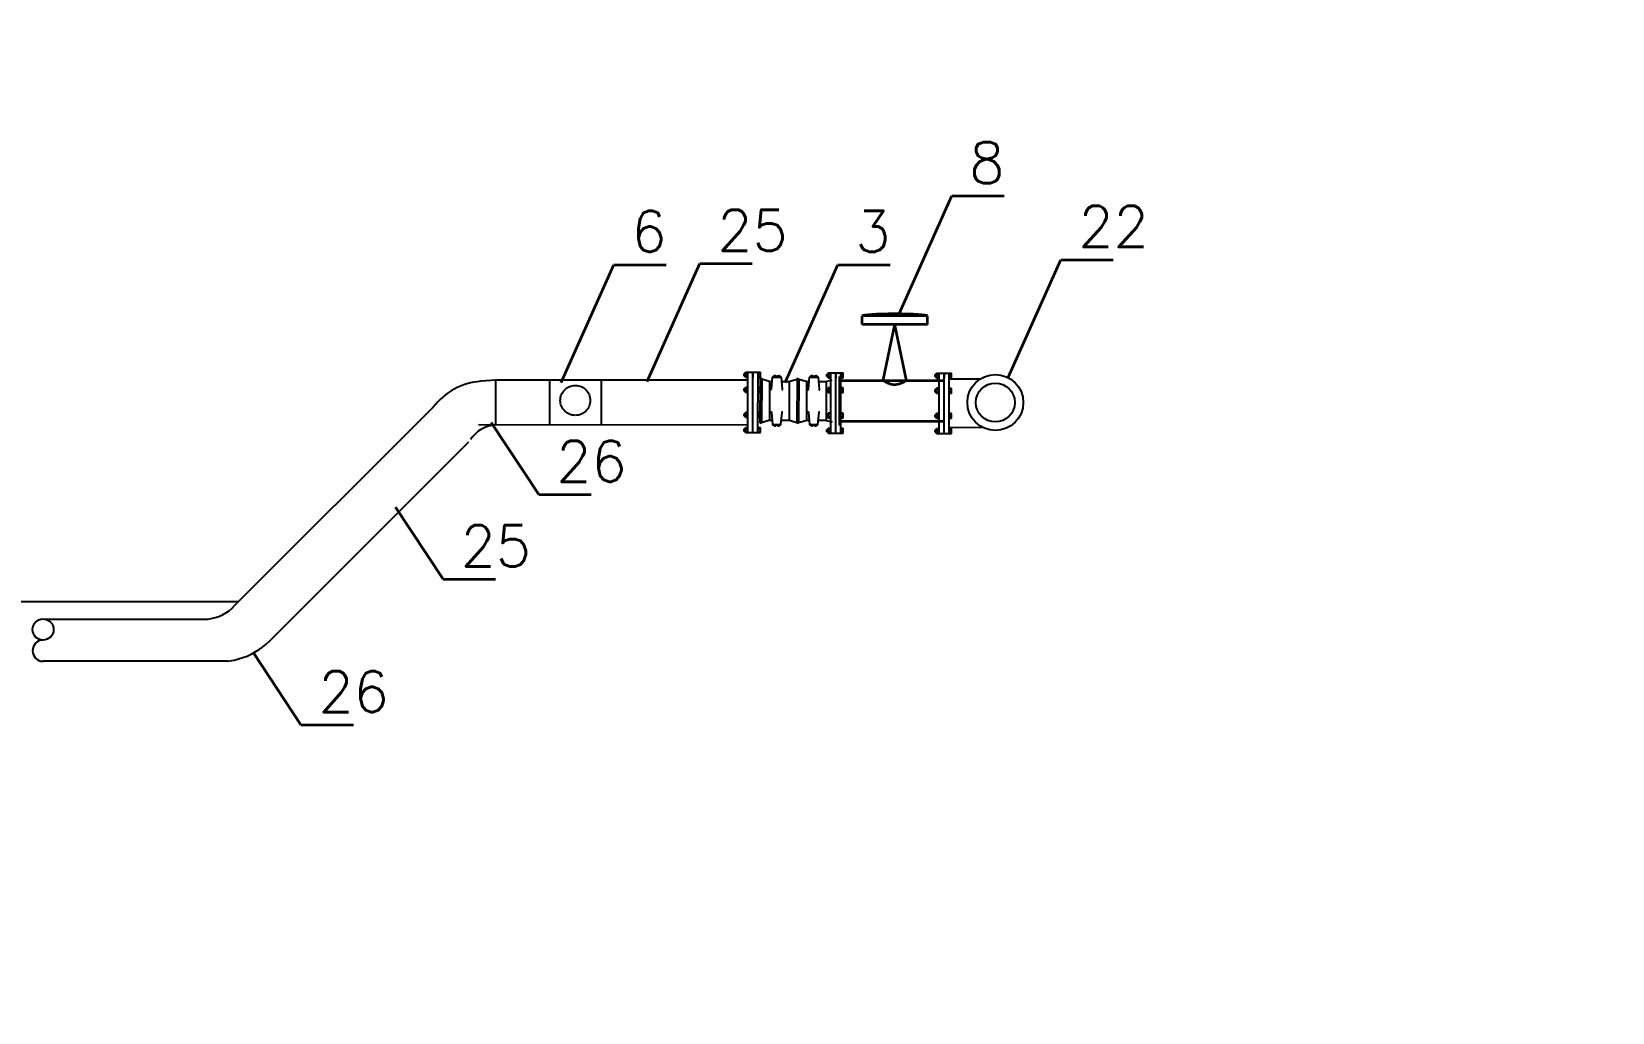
# Model space of a CAD drawing. Header units: inches. Extents: x 191440 to 383551, y 141400 to 284946.
# Drawn here: x 191701.05 to 191714.86, y 141548.02 to 141556.57 of the extents above; entities that cross this region are included whole.
import ezdxf

# ---------------------------------------------------------------- set-up
doc = ezdxf.new("R2010")
doc.units = ezdxf.units.IN
doc.header["$MEASUREMENT"] = 0
for name, pattern in [('AUSGEZOGEN', [0]), ('C_SOLID_M', [0]), ('DGN Style 3', [426.72, 304.8, -121.92]), ('HIDDEN', [9.525, 6.35, -3.175])]:
    doc.linetypes.add(name, pattern=pattern)
for name, color, linetype in [('ARMATURE', 2, 'Continuous'), ('Concrete', 7, 'C_SOLID_M'), ('PIPE', 7, 'AUSGEZOGEN'), ('Sanitary', 6, 'Continuous')]:
    doc.layers.add(name, color=color, linetype=linetype)
doc.layers.add('WB-SJ3-M-SECTA - P-TW', color=7, linetype='Continuous', lineweight=35)
doc.styles.add('ROMANS', font='romans', dxfattribs={"height": 1})
doc.styles.get("Standard").update_dxf_attribs({"font": 'txt.shx', "height": 0.2})
doc.dimstyles.new('osama', dxfattribs={"dimtxt": 50, "dimasz": 45, "dimexe": 0.18, "dimexo": 0.0625, "dimgap": 0.2, "dimtad": 0, "dimdec": 0, "dimzin": 0, "dimdsep": 46, "dimtxsty": 'ROMANS', "dimcen": 0, "dimse1": 1, "dimse2": 1, "dimclrd": 3, "dimclre": 3, "dimclrt": 5, "dimadec": 0, "dimazin": 0, "dimtfac": 0.6, "dimtdec": 0, "dimtmove": 2, "dimatfit": 3, "dimfxl": 1, "dimtolj": 1, "dimtzin": 0, "dimarcsym": 0})

# ---------------------------------------------------------------- blocks, each defined once
blk = doc.blocks.new('FLANGE')
h = blk.add_hatch(color=256)
h.dxf.hatch_style = 1
h.paths.add_polyline_path([(2834.8568, 2262.3253), (2834.8643, 2262.3253), (2834.8643, 2262.3178), (2834.8568, 2262.3178)])
h.paths.add_polyline_path([(2834.8568, 2262.2728), (2834.8568, 2262.2803), (2834.8643, 2262.2803), (2834.8643, 2262.2728)])
h.paths.add_polyline_path([(2834.8568, 2262.3928), (2834.8568, 2262.4003), (2834.8643, 2262.4003), (2834.8643, 2262.3928)])
h.paths.add_polyline_path([(2834.8568, 2262.4378), (2834.8568, 2262.4453), (2834.8643, 2262.4453), (2834.8643, 2262.4378)])
h = blk.add_hatch(color=256)
h.dxf.hatch_style = 1
h.paths.add_polyline_path([(2834.8943, 2262.2691), (2834.8943, 2262.2728), (2834.9018, 2262.2728), (2834.9018, 2262.2691)])
h.paths.add_polyline_path([(2834.8943, 2262.2803), (2834.8943, 2262.2841), (2834.9018, 2262.2841), (2834.9018, 2262.2803)])
h.paths.add_polyline_path([(2834.8943, 2262.3141), (2834.8943, 2262.3178), (2834.9018, 2262.3178), (2834.9018, 2262.3141)])
h.paths.add_polyline_path([(2834.9018, 2262.3291), (2834.9018, 2262.3253), (2834.8943, 2262.3253), (2834.8943, 2262.3291)])
h.paths.add_polyline_path([(2834.9018, 2262.3928), (2834.9018, 2262.3891), (2834.8943, 2262.3891), (2834.8943, 2262.3928)])
h.paths.add_polyline_path([(2834.8943, 2262.4003), (2834.8943, 2262.4041), (2834.9018, 2262.4041), (2834.9018, 2262.4003)])
h.paths.add_polyline_path([(2834.9018, 2262.4378), (2834.9018, 2262.4341), (2834.8943, 2262.4341), (2834.8943, 2262.4378)])
h.paths.add_polyline_path([(2834.9018, 2262.4491), (2834.9018, 2262.4453), (2834.8943, 2262.4453), (2834.8943, 2262.4491)])
for p, q in [((2834.8531, 2262.4453), (2834.8531, 2262.4378)), ((2834.8531, 2262.4453), (2834.8643, 2262.4453)), ((2834.8531, 2262.4378), (2834.8643, 2262.4378)), ((2834.8568, 2262.4491), (2834.8568, 2262.4341)), ((2834.8568, 2262.4491), (2834.8643, 2262.4491)), ((2834.8568, 2262.4341), (2834.8643, 2262.4341)), ((2834.8643, 2262.4491), (2834.8643, 2262.2691)), ((2834.8643, 2262.4491), (2834.8793, 2262.4491)), ((2834.8793, 2262.4491), (2834.8793, 2262.2691)), ((2834.8793, 2262.4491), (2834.8793, 2262.2691)), ((2834.8793, 2262.4491), (2834.8943, 2262.4491)), ((2834.8943, 2262.4491), (2834.8943, 2262.2691)), ((2834.8943, 2262.4491), (2834.9018, 2262.4491)), ((2834.8943, 2262.4453), (2834.9018, 2262.4453)), ((2834.8943, 2262.4378), (2834.9018, 2262.4378)), ((2834.8943, 2262.4341), (2834.9018, 2262.4341)), ((2834.9018, 2262.4491), (2834.9018, 2262.4341)), ((2834.8531, 2262.4003), (2834.8531, 2262.3928)), ((2834.8643, 2262.4003), (2834.8531, 2262.4003)), ((2834.8643, 2262.3928), (2834.8531, 2262.3928)), ((2834.8568, 2262.4041), (2834.8568, 2262.3891)), ((2834.8643, 2262.4041), (2834.8568, 2262.4041)), ((2834.8643, 2262.3891), (2834.8568, 2262.3891)), ((2834.9018, 2262.4041), (2834.8943, 2262.4041)), ((2834.9018, 2262.4003), (2834.8943, 2262.4003)), ((2834.9018, 2262.3928), (2834.8943, 2262.3928)), ((2834.9018, 2262.3891), (2834.8943, 2262.3891)), ((2834.9018, 2262.4041), (2834.9018, 2262.3891)), ((2834.8531, 2262.3253), (2834.8531, 2262.3178)), ((2834.8643, 2262.3253), (2834.8531, 2262.3253)), ((2834.8643, 2262.3178), (2834.8531, 2262.3178)), ((2834.8568, 2262.3291), (2834.8568, 2262.3141)), ((2834.8643, 2262.3291), (2834.8568, 2262.3291)), ((2834.8643, 2262.3141), (2834.8568, 2262.3141)), ((2834.9018, 2262.3291), (2834.8943, 2262.3291)), ((2834.9018, 2262.3253), (2834.8943, 2262.3253)), ((2834.9018, 2262.3178), (2834.8943, 2262.3178)), ((2834.9018, 2262.3141), (2834.8943, 2262.3141)), ((2834.9018, 2262.3291), (2834.9018, 2262.3141)), ((2834.8531, 2262.2803), (2834.8531, 2262.2728)), ((2834.8531, 2262.2803), (2834.8643, 2262.2803)), ((2834.8531, 2262.2728), (2834.8643, 2262.2728)), ((2834.8568, 2262.2841), (2834.8568, 2262.2691)), ((2834.8568, 2262.2841), (2834.8643, 2262.2841)), ((2834.8568, 2262.2691), (2834.8643, 2262.2691)), ((2834.8643, 2262.2691), (2834.8793, 2262.2691)), ((2834.8793, 2262.2691), (2834.8793, 2262.2841)), ((2834.8793, 2262.2691), (2834.8943, 2262.2691)), ((2834.8943, 2262.2841), (2834.9018, 2262.2841)), ((2834.8943, 2262.2803), (2834.9018, 2262.2803)), ((2834.8943, 2262.2728), (2834.9018, 2262.2728)), ((2834.8943, 2262.2691), (2834.9018, 2262.2691)), ((2834.9018, 2262.2841), (2834.9018, 2262.2691))]:
    blk.add_line(p, q)

msp = doc.modelspace()

# ---------------------------------------------------------------- linework, layer by layer
at = {"color": 5}
for q in [(191705.10697, 141553.53265, -1587.072), (191705.10697, 141553.53251, -1587.072)]:
    msp.add_line((191705.10697, 141553.14193, -1587.072), q, dxfattribs=at)
at = {"color": 132}
msp.add_line((191708.1049, 141553.56604), (191708.1045, 141553.13867), dxfattribs=at)
at = {"color": 5, "elevation": -1587.072}
msp.add_lwpolyline([(191705.10697, 141553.53251), (191704.97457, 141553.52283, 0.21578731), (191704.55876, 141553.29673, 2.01053828)], format="xyb", dxfattribs=at)
for points in [[(191707.30814, 141553.53424), (191705.10134, 141553.53219)], [(191709.33287, 141553.54063), (191709.06437, 141553.54211)], [(191702.82705, 141551.56796), (191704.56618, 141553.30633)], [(191707.30778, 141553.13974), (191704.95342, 141553.14209)], [(191709.36391, 141553.11767), (191709.06578, 141553.11904)], [(191703.12979, 141551.25592), (191704.86892, 141552.9943)], [(191701.16437, 141551.44766), (191702.59464, 141551.44766)], [(191702.75979, 141551.08134), (191702.77991, 141551.08339), (191702.81931, 141551.09014), (191702.85861, 141551.09957), (191702.89543, 141551.1118), (191702.93362, 141551.12538), (191702.96884, 141551.14158), (191703.00432, 141551.16063), (191703.03824, 141551.18093), (191703.06941, 141551.2039), (191703.10085, 141551.22981), (191703.12979, 141551.25592)], [(191702.76118, 141551.08148), (191701.15179, 141551.07984)]]:
    msp.add_lwpolyline(points, dxfattribs=at)
at = {"color": 5}
msp.add_circle((191701.15179, 141551.35637, -1587.072), 0.09218, dxfattribs=at)
for centre, radius, start, end in [((191705.12151, 141552.86046, -1587.072), 0.28185, 92.956887, 147.059044), ((191702.55475, 141551.81186, -1587.072), 0.36556, 274.945781, 318.148339), ((191701.15179, 141551.17201, -1587.072), 0.09218, 90, 270)]:
    msp.add_arc(centre, radius, start, end, dxfattribs=at)
at = {"layer": 'ARMATURE', "color": 1}
for p, q in [((191707.49748, 141553.5152), (191707.49718, 141553.19062)), ((191707.66681, 141553.51505), (191707.66651, 141553.19047)), ((191707.82059, 141553.51491), (191707.82029, 141553.19033)), ((191707.98992, 141553.51475), (191707.98962, 141553.19017))]:
    msp.add_line(p, q, dxfattribs=at)
for points in [[(191707.42062, 141553.55052), (191707.41327, 141553.54318), (191707.41292, 141553.16279), (191707.42026, 141553.15544)], [(191707.42062, 141553.55052), (191707.42796, 141553.54317), (191707.42761, 141553.16278), (191707.42026, 141553.15544)], [(191707.74373, 141553.55022), (191707.73638, 141553.54289), (191707.73603, 141553.1625), (191707.74337, 141553.15515)], [(191707.74373, 141553.55022), (191707.75107, 141553.54287), (191707.75072, 141553.16248), (191707.74337, 141553.15515)]]:
    msp.add_lwpolyline(points, dxfattribs=at)
for points in [[(191707.42796, 141553.54317), (191707.49183, 141553.52332, 0.06554346), (191707.50324, 141553.52181), (191707.52019, 141553.52179, 0.06554346)], [(191707.50697, 141553.44837, 0.38887873), (191707.51429, 141553.45506), (191707.52343, 141553.5585), (191707.59687, 141553.55844), (191707.60582, 141553.45498, 0.38887873), (191707.61313, 141553.44827)], [(191707.54747, 141553.56583), (191707.54748, 141553.57037, 0.17157288), (191707.54054, 141553.57038), (191707.54053, 141553.56583)], [(191707.57284, 141553.5658), (191707.57285, 141553.57035, -0.17157288), (191707.57979, 141553.57034), (191707.57978, 141553.5658)], [(191707.60005, 141553.52172), (191707.66106, 141553.52166, 0.06554346), (191707.67247, 141553.52315), (191707.73638, 141553.54289)], [(191707.75107, 141553.54287), (191707.81494, 141553.52302, 0.06554346), (191707.82635, 141553.52151), (191707.8433, 141553.52149, 0.06554346)], [(191707.83008, 141553.44807, 0.38887873), (191707.8374, 141553.45477), (191707.84655, 141553.55821), (191707.91998, 141553.55814), (191707.92894, 141553.45468, 0.38887873), (191707.93625, 141553.44797)], [(191707.87058, 141553.56553), (191707.87059, 141553.57007, 0.17157288), (191707.86365, 141553.57008), (191707.86364, 141553.56554)], [(191707.89596, 141553.56551), (191707.89596, 141553.57005, -0.17157288), (191707.9029, 141553.57004), (191707.90289, 141553.5655)], [(191707.92316, 141553.52142), (191707.98417, 141553.52136, 0.06554346), (191707.99558, 141553.52286), (191708.0448, 141553.536)], [(191707.50679, 141553.25744, -0.38887873), (191707.5141, 141553.25073), (191707.52306, 141553.14727), (191707.59649, 141553.1472), (191707.60564, 141553.25064, -0.38887873), (191707.61296, 141553.25734)], [(191707.8299, 141553.25714, -0.38887873), (191707.83721, 141553.25043), (191707.84617, 141553.14698), (191707.9196, 141553.14691), (191707.92875, 141553.25035, -0.38887873), (191707.93607, 141553.25704)], [(191707.42761, 141553.16278), (191707.49152, 141553.18252, -0.06554346), (191707.50293, 141553.18401), (191707.51988, 141553.18399, -0.06554346)], [(191707.54708, 141553.13991), (191707.54708, 141553.13536, -0.17157288), (191707.54014, 141553.13537), (191707.54014, 141553.13991)], [(191707.57245, 141553.13988), (191707.57245, 141553.13534, 0.17157288), (191707.57939, 141553.13533), (191707.57939, 141553.13988)], [(191707.59974, 141553.18392), (191707.66075, 141553.18386, -0.06554346), (191707.67215, 141553.18235), (191707.73603, 141553.1625)], [(191707.75072, 141553.16248), (191707.81463, 141553.18222, -0.06554346), (191707.82604, 141553.18371), (191707.84299, 141553.1837, -0.06554346)], [(191707.87019, 141553.13961), (191707.87019, 141553.13506, -0.17157288), (191707.86325, 141553.13507), (191707.86325, 141553.13962)], [(191707.89557, 141553.13959), (191707.89556, 141553.13504, 0.17157288), (191707.9025, 141553.13504), (191707.9025, 141553.13958)], [(191707.92285, 141553.18362), (191707.98386, 141553.18357, -0.06554346), (191707.99526, 141553.18205), (191708.04446, 141553.16882)]]:
    msp.add_lwpolyline(points, format="xyb", dxfattribs=at)
for points in [[(191707.52931, 141553.55997), (191707.591, 141553.55991), (191707.591, 141553.56579), (191707.52932, 141553.56584)], [(191707.55094, 141553.56582), (191707.55095, 141553.57037), (191707.55004, 141553.57096), (191707.53797, 141553.57097), (191707.53707, 141553.57038), (191707.53706, 141553.56583)], [(191707.56937, 141553.56581), (191707.56938, 141553.57035), (191707.57028, 141553.57094), (191707.58236, 141553.57093), (191707.58326, 141553.57034), (191707.58325, 141553.56579)], [(191707.85242, 141553.55967), (191707.91411, 141553.55961), (191707.91411, 141553.56549), (191707.85243, 141553.56555)], [(191707.87405, 141553.56553), (191707.87406, 141553.57007), (191707.87316, 141553.57067), (191707.86108, 141553.57068), (191707.86018, 141553.57008), (191707.86017, 141553.56554)], [(191707.89249, 141553.56551), (191707.89249, 141553.57005), (191707.89339, 141553.57065), (191707.90547, 141553.57064), (191707.90637, 141553.57004), (191707.90636, 141553.5655)], [(191707.52893, 141553.1458), (191707.59062, 141553.14574), (191707.59061, 141553.13987), (191707.52893, 141553.13992)], [(191707.55055, 141553.1399), (191707.55055, 141553.13536), (191707.54965, 141553.13476), (191707.53757, 141553.13477), (191707.53667, 141553.13537), (191707.53667, 141553.13992)], [(191707.56898, 141553.13989), (191707.56898, 141553.13534), (191707.56988, 141553.13474), (191707.58196, 141553.13473), (191707.58286, 141553.13533), (191707.58286, 141553.13987)], [(191707.85204, 141553.1455), (191707.91373, 141553.14544), (191707.91372, 141553.13957), (191707.85204, 141553.13963)], [(191707.87366, 141553.13961), (191707.87366, 141553.13506), (191707.87276, 141553.13447), (191707.86068, 141553.13448), (191707.85978, 141553.13507), (191707.85978, 141553.13962)], [(191707.8921, 141553.13959), (191707.89209, 141553.13504), (191707.89299, 141553.13445), (191707.90507, 141553.13444), (191707.90597, 141553.13503), (191707.90597, 141553.13958)]]:
    msp.add_lwpolyline(points, close=True, dxfattribs=at)
for centre, radius, start, end in [((191707.53665, 141553.55849), 0.00147, 359.947501, 89.947501), ((191707.5388, 141553.56815), 0.00283, 52.06306, 127.831943), ((191707.54921, 141553.56814), 0.00283, 52.06306, 127.831943), ((191707.57111, 141553.56812), 0.00283, 52.06306, 127.831943), ((191707.58152, 141553.56811), 0.00283, 52.06306, 127.831943), ((191707.58365, 141553.55845), 0.00147, 89.947501, 179.947501), ((191707.85976, 141553.5582), 0.00147, 359.947501, 89.947501), ((191707.86191, 141553.56785), 0.00283, 52.06306, 127.831943), ((191707.87232, 141553.56784), 0.00283, 52.06306, 127.831943), ((191707.89422, 141553.56782), 0.00283, 52.06306, 127.831943), ((191707.90463, 141553.56781), 0.00283, 52.06306, 127.831943), ((191707.90676, 141553.55815), 0.00147, 89.947501, 179.947501), ((191707.53628, 141553.14726), 0.00147, 269.947501, 359.947501), ((191707.53841, 141553.1376), 0.00283, 232.06306, 307.831943), ((191707.54881, 141553.13759), 0.00283, 232.06306, 307.831943), ((191707.57072, 141553.13757), 0.00283, 232.06306, 307.831943), ((191707.58113, 141553.13756), 0.00283, 232.06306, 307.831943), ((191707.58327, 141553.14722), 0.00147, 179.947501, 269.947501), ((191707.85939, 141553.14696), 0.00147, 269.947501, 359.947501), ((191707.86152, 141553.1373), 0.00283, 232.06306, 307.831943), ((191707.87193, 141553.13729), 0.00283, 232.06306, 307.831943), ((191707.89383, 141553.13727), 0.00283, 232.06306, 307.831943), ((191707.90424, 141553.13726), 0.00283, 232.06306, 307.831943), ((191707.90639, 141553.14692), 0.00147, 179.947501, 269.947501)]:
    msp.add_arc(centre, radius, start, end, dxfattribs=at)
at = {"layer": 'Concrete', "elevation": -1587.072}
msp.add_lwpolyline([(191702.85704, 141551.59793), (191699.38879, 141551.59793)], dxfattribs=at)
at = {"layer": 'PIPE'}
msp.add_line((191705.57494, 141553.53263), (191705.57494, 141553.14147), dxfattribs=at)
msp.add_lwpolyline([(191706.02454, 141553.53878), (191706.02454, 141553.14102)], dxfattribs=at)
at = {"layer": 'PIPE', "linetype": 'HIDDEN', "ltscale": 0.5}
msp.add_circle((191705.79974, 141553.35616), 0.13073, dxfattribs=at)
at = {"layer": 'PIPE'}
for radius in [0.24401, 0.1697]:
    msp.add_circle((191709.4688, 141553.33799), radius, dxfattribs=at)
at = {"layer": 'WB-SJ3-M-SECTA - P-TW', "color": 252}
for p, q in [((191708.62805, 141554.11231), (191709.08852, 141555.14132)), ((191709.08852, 141555.14132), (191709.54591, 141555.14132)), ((191709.58069, 141553.55483), (191710.04116, 141554.58384)), ((191710.04116, 141554.58384), (191710.49855, 141554.58384)), ((191705.67659, 141553.51137), (191706.13706, 141554.54037)), ((191706.13706, 141554.54037), (191706.59445, 141554.54037)), ((191706.42698, 141553.52225), (191706.88744, 141554.55125)), ((191706.88744, 141554.55125), (191707.34484, 141554.55125)), ((191707.63258, 141553.51195), (191708.09305, 141554.54096)), ((191708.09305, 141554.54096), (191708.55044, 141554.54096)), ((191705.06649, 141553.16277), (191705.48137, 141552.53494)), ((191705.48137, 141552.53494), (191705.93876, 141552.53494)), ((191704.23101, 141552.42403), (191704.64589, 141551.7962)), ((191704.64589, 141551.7962), (191705.10329, 141551.7962)), ((191702.98926, 141551.15179), (191703.40414, 141550.52396)), ((191703.40414, 141550.52396), (191703.86153, 141550.52396))]:
    msp.add_line(p, q, dxfattribs=at)
at = {"layer": 'WB-SJ3-M-SECTA - P-TW', "linetype": 'Continuous', "lineweight": 35}
for p, q in [((191708.3066, 141554.01797), (191708.3066, 141554.09405)), ((191708.48825, 141553.53062), (191708.59049, 141554.01948)), ((191708.69276, 141553.53062), (191708.59052, 141554.01948)), ((191708.8758, 141554.01948), (191708.8758, 141554.09555)), ((191708.10486, 141553.53062), (191708.48825, 141553.53062)), ((191708.10486, 141553.53062), (191709.02718, 141553.53062)), ((191708.10454, 141553.17519), (191709.02686, 141553.17519))]:
    msp.add_line(p, q, dxfattribs=at)
at = {"layer": 'WB-SJ3-M-SECTA - P-TW', "linetype": 'Continuous', "lineweight": 35, "flags": 128}
for points in [[(191708.8758, 141554.09555), (191708.30521, 141554.09555)], [(191708.8758, 141554.01948), (191708.30521, 141554.01948)]]:
    msp.add_lwpolyline(points, dxfattribs=at)
at = {"layer": 'WB-SJ3-M-SECTA - P-TW', "linetype": 'DGN Style 3', "lineweight": 35, "flags": 128}
msp.add_lwpolyline([(191708.8758, 141554.09555), (191708.30521, 141554.09555)], dxfattribs=at)
at = {"layer": 'WB-SJ3-M-SECTA - P-TW', "linetype": 'Continuous', "lineweight": 35}
msp.add_ellipse((191708.5905, 141554.09555), major_axis=(0.28529, 0), ratio=0.05333333, start_param=6.28318531, end_param=9.42477796, dxfattribs=at)
at = {"layer": 'WB-SJ3-M-SECTA - P-TW', "linetype": 'DGN Style 3', "lineweight": 35}
msp.add_open_spline([(191708.69276, 141553.53062), (191708.66178, 141553.50719), (191708.57639, 141553.47326), (191708.51415, 141553.5164), (191708.48825, 141553.53062), (191708.50155, 141553.52225)], degree=3, knots=[0, 0, 0, 0, 0.62209444, 0.9850876, 1, 1, 1, 1], dxfattribs=at)

# ---------------------------------------------------------------- block references
at = {"zscale": 2.926088597143397, "rotation": 179.9475020850024}
for p, xscale, yscale in [((183418.31278, 148180.79901, -1587.072), -2.926088597143397, 2.926088597143397), ((183419.03552, 148180.7947, -1587.072), -2.926088597143398, 2.926088597143398), ((183419.9817, 148180.7908, -1587.072), -2.926088597143397, 2.926088597143397)]:
    msp.add_blockref('FLANGE', p, dxfattribs=dict(at, xscale=xscale, yscale=yscale))

# ---------------------------------------------------------------- texts
at = {"layer": 'WB-SJ3-M-SECTA - P-TW'}
for s, p in [('8', (191709.24102, 141555.25267)), ('6', (191706.28956, 141554.65172)), ('25', (191707.03995, 141554.6626)), ('3', (191708.24555, 141554.65231)), ('22', (191710.19366, 141554.69519)), ('26', (191705.63387, 141552.64629)), ('25', (191704.7984, 141551.90755)), ('26', (191703.55665, 141550.63531))]:
    msp.add_text(s, height=0.3584, dxfattribs=at).set_placement(p)

# ---------------------------------------------------------------- leaders
at = {"layer": 'Sanitary', "ltscale": 0.5}
msp.add_leader([(191679.58377, 141509.90401, -678.405), (191680.03208, 141510.20539, -678.405), (191680.49418, 141510.15354, -678.405)], dimstyle='osama', override={"dimasz": 100, "dimgap": 0.09}, dxfattribs=at)

doc.saveas('drawing.dxf')
